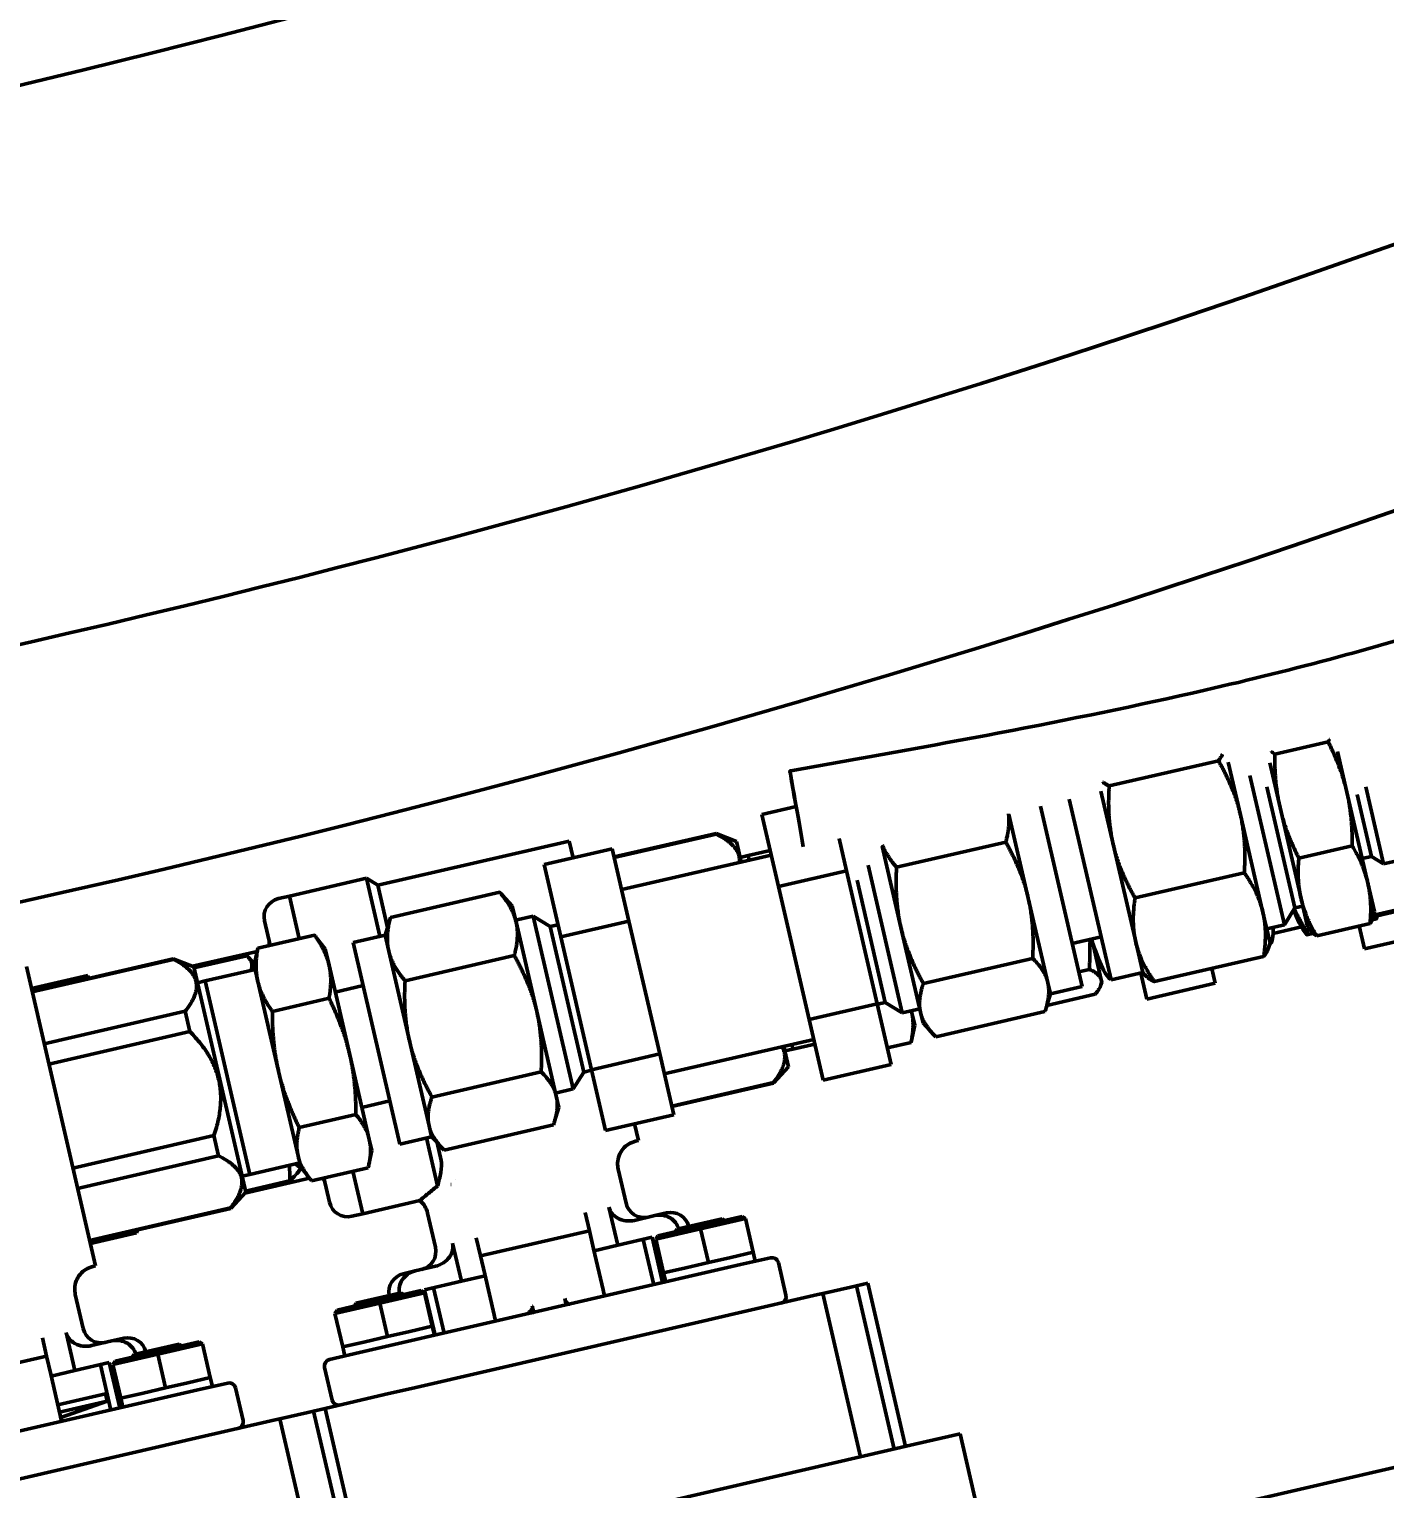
# Model space of a CAD drawing. Header units: inches. Extents: x 11 to 1621, y 11 to 1332.
# Drawn here: x 1258.46 to 1264.19, y 305.45 to 311.62 of the extents above; entities that cross this region are included whole.
import ezdxf

# ---------------------------------------------------------------- set-up
doc = ezdxf.new("R2010")
doc.units = ezdxf.units.IN
doc.header["$LTSCALE"] = 48
doc.header["$MEASUREMENT"] = 0
doc.layers.add('Dimension (ANSI)', color=7, linetype='Continuous', lineweight=25)
doc.layers.add('Visible (ANSI)', color=7, linetype='Continuous', lineweight=50)
doc.styles.add('Dimension Text', font='tahoma.ttf')
doc.dimstyles.new('ELC FT', dxfattribs={"dimscale": 48, "dimtxt": 0.12, "dimasz": 0.098425, "dimexe": 0.05, "dimexo": 0.1, "dimgap": 0.031496, "dimtad": 1, "dimdec": 5, "dimzin": 3, "dimdsep": 46, "dimlunit": 4, "dimtxsty": 'Dimension Text', "dimcen": 0.09, "dimdle": 0.5, "dimclrd": 5, "dimclre": 5, "dimclrt": 256, "dimadec": 1, "dimazin": 3, "dimtfac": 0.833333, "dimtofl": 0, "dimtmove": 0, "dimatfit": 3, "dimfxl": 0, "dimfrac": 2, "dimtolj": 1, "dimtzin": 0, "dimlwd": 25, "dimlwe": 25, "dimarcsym": 0})

# ---------------------------------------------------------------- blocks, each defined once
blk = doc.blocks.new('*D39')
at = {"layer": 'Defpoints', "color": 0, "linetype": 'Continuous', "transparency": 16777216}
for p in [(1445.072, 324.1902), (1247.197, 313.6302), (1445.072, 253.6927)]:
    blk.add_point(p, dxfattribs=at)
at = {"layer": 'Dimension (ANSI)', "color": 5, "linetype": 'Continuous', "lineweight": 25, "transparency": 16777216}
for p, q in [((1445.072, 319.3902), (1445.072, 251.2927)), ((1247.197, 308.8302), (1247.197, 251.2927)), ((1251.9214, 253.6927), (1440.3476, 253.6927))]:
    blk.add_line(p, q, dxfattribs=at)
at = {"layer": 'Dimension (ANSI)', "color": 5, "linetype": 'Continuous', "transparency": 16777216}
for points in [[(1251.9214, 254.4801), (1251.9214, 252.9053), (1247.197, 253.6927)], [(1440.3476, 254.4801), (1440.3476, 252.9053), (1445.072, 253.6927)]]:
    blk.add_solid(points, dxfattribs=at)
at = {"layer": 'Dimension (ANSI)', "linetype": 'Continuous', "lineweight": 25, "transparency": 16777216, "insert": (1346.1345, 258.8408), "char_height": 5.76, "attachment_point": 5, "style": 'Dimension Text'}
blk.add_mtext('\\A1;16\'-5 7/8"', dxfattribs=at)

msp = doc.modelspace()

# ---------------------------------------------------------------- linework, layer by layer
at = {"layer": 'Visible (ANSI)'}
for p, q in [((1263.724587, 308.551838), (1263.950044, 308.603888)), ((1264.029333, 308.390727), (1263.989706, 308.562374)), ((1261.674943, 308.480458), (1261.67882, 308.481141)), ((1263.486482, 308.523478), (1263.024778, 308.416885)), ((1263.579193, 308.29561), (1263.527809, 308.51818)), ((1263.703205, 308.514173), (1263.746766, 308.325492)), ((1263.765063, 307.830372), (1263.619307, 308.461708)), ((1263.80969, 307.901792), (1263.691578, 308.413393)), ((1264.108825, 308.413158), (1264.184019, 308.087456)), ((1263.032316, 307.59706), (1262.855822, 308.361538)), ((1262.989757, 308.394873), (1263.041341, 308.171437)), ((1264.117981, 308.006754), (1264.029333, 308.390727)), ((1264.072637, 308.380975), (1264.133048, 308.119306)), ((1261.70142, 308.330612), (1261.556017, 308.297043)), ((1261.556017, 308.297043), (1261.626462, 307.991912)), ((1262.68253, 307.943009), (1262.600834, 308.296872)), ((1262.734604, 308.330917), (1262.91052, 307.568941)), ((1263.674659, 307.8821), (1263.579193, 308.29561)), ((1263.746766, 308.325492), (1263.835413, 307.941518)), ((1259.932987, 307.997225), (1260.742404, 308.184094)), ((1260.758819, 308.112996), (1260.742404, 308.184094)), ((1261.362914, 308.216234), (1260.932565, 308.116881)), ((1261.36345, 308.213911), (1260.933102, 308.114557)), ((1261.362914, 308.216234), (1261.36345, 308.213911)), ((1261.449853, 308.182579), (1261.362914, 308.216234)), ((1261.469872, 308.095871), (1261.449853, 308.182579)), ((1261.914875, 308.058498), (1261.883222, 308.195603)), ((1262.065238, 308.162924), (1262.144677, 307.818836)), ((1262.126001, 308.073439), (1262.587705, 308.180031)), ((1263.041341, 308.171437), (1263.136807, 307.757927)), ((1263.826055, 308.11233), (1264.051512, 308.164381)), ((1260.636211, 308.084689), (1260.924625, 308.151275)), ((1260.99507, 307.846144), (1260.924625, 308.151275)), ((1260.96436, 307.979165), (1261.595752, 308.124933)), ((1261.465609, 308.114336), (1261.498209, 308.12294)), ((1261.498209, 308.12294), (1261.591252, 308.14442)), ((1261.502708, 308.103452), (1261.498209, 308.12294)), ((1264.133048, 308.119306), (1264.094073, 308.110308)), ((1264.133048, 308.119306), (1264.184019, 308.087456)), ((1264.298508, 308.113888), (1264.184019, 308.087456)), ((1260.636211, 308.084689), (1260.706656, 307.779559)), ((1261.914875, 308.058498), (1261.626462, 307.991912)), ((1262.04459, 307.49664), (1261.914875, 308.058498)), ((1262.005373, 308.082378), (1262.149654, 307.457426)), ((1263.595755, 308.050163), (1263.134052, 307.94357)), ((1259.559701, 307.951451), (1259.885769, 308.02673)), ((1259.942339, 307.781699), (1259.885769, 308.02673)), ((1259.932987, 307.997225), (1259.885769, 308.02673)), ((1259.974028, 307.819455), (1259.932987, 307.997225)), ((1261.626462, 307.991912), (1261.756177, 307.430054)), ((1261.95909, 308.018127), (1262.078235, 307.502054)), ((1264.145812, 307.886203), (1264.117981, 308.006754)), ((1259.513667, 307.940824), (1259.559701, 307.951451)), ((1259.559701, 307.951451), (1259.601186, 307.771759)), ((1259.601186, 307.771759), (1259.559701, 307.951451)), ((1260.448708, 307.967425), (1259.987005, 307.860833)), ((1260.501868, 307.910876), (1260.459195, 307.956637)), ((1262.765211, 307.584877), (1262.68253, 307.943009)), ((1263.835413, 307.941518), (1263.863245, 307.820967)), ((1264.382006, 307.926621), (1264.142645, 307.87136)), ((1264.364545, 307.915909), (1264.156854, 307.86796)), ((1260.517603, 307.842721), (1260.501868, 307.910876)), ((1260.515927, 307.849978), (1260.590418, 307.867176)), ((1260.759131, 307.136398), (1260.590418, 307.867176)), ((1260.661837, 307.822548), (1260.590418, 307.867176)), ((1263.704631, 307.752277), (1263.674659, 307.8821)), ((1263.80969, 307.901792), (1263.765063, 307.830372)), ((1263.80969, 307.901792), (1263.842819, 307.90944)), ((1264.148197, 307.854466), (1264.13566, 307.851572)), ((1264.145812, 307.886203), (1264.142932, 307.872655)), ((1264.158203, 307.874952), (1264.154555, 307.85604)), ((1259.454658, 307.846389), (1259.47843, 307.743419)), ((1259.964015, 307.786703), (1259.982309, 307.846539)), ((1260.605173, 307.463413), (1260.517603, 307.842721)), ((1260.661837, 307.822548), (1260.694966, 307.830196)), ((1260.803759, 307.207818), (1260.661837, 307.822548)), ((1260.706656, 307.779559), (1260.99507, 307.846144)), ((1261.124785, 307.284286), (1260.99507, 307.846144)), ((1262.144677, 307.818836), (1262.227358, 307.460704)), ((1263.690572, 307.813175), (1263.765063, 307.830372)), ((1263.717736, 307.793788), (1263.836884, 307.821296)), ((1263.848146, 307.803676), (1263.859771, 307.788203)), ((1263.863245, 307.820967), (1263.871772, 307.810053)), ((1263.88714, 307.794628), (1263.866129, 307.789777)), ((1263.901881, 307.78389), (1264.127339, 307.835941)), ((1264.081655, 307.825395), (1264.103967, 307.728753)), ((1264.39238, 307.795338), (1264.103967, 307.728753)), ((1259.42624, 307.73137), (1259.665622, 307.786636)), ((1259.711459, 307.728396), (1259.674649, 307.77551)), ((1259.829552, 307.75566), (1259.964015, 307.786703)), ((1260.026384, 306.903086), (1259.829552, 307.75566)), ((1259.964015, 307.786703), (1259.97975, 307.718548)), ((1260.706656, 307.779559), (1260.836372, 307.2177)), ((1262.868341, 307.751636), (1262.990138, 307.779755)), ((1262.990868, 307.597925), (1262.955175, 307.752528)), ((1263.136807, 307.757927), (1263.166779, 307.628104)), ((1263.704631, 307.752277), (1263.700068, 307.737349)), ((1263.713728, 307.766206), (1263.710034, 307.753436)), ((1259.068458, 307.686518), (1258.472304, 307.548885)), ((1259.068995, 307.684194), (1258.472841, 307.546561)), ((1259.068458, 307.686518), (1259.068995, 307.684194)), ((1259.155398, 307.652863), (1259.068458, 307.686518)), ((1259.150188, 307.654879), (1259.423105, 307.717887)), ((1259.156527, 307.647971), (1259.379783, 307.699514)), ((1259.411819, 307.664793), (1259.386377, 307.692919)), ((1259.410573, 307.658931), (1259.423004, 307.717413)), ((1259.727194, 307.66024), (1259.711459, 307.728396)), ((1259.97975, 307.718548), (1260.06732, 307.33924)), ((1260.510348, 307.700436), (1260.048644, 307.593843)), ((1262.239502, 307.581813), (1262.701206, 307.688405)), ((1263.677414, 307.696458), (1263.215711, 307.589865)), ((1258.740208, 306.388464), (1258.447949, 307.654377)), ((1258.707134, 307.615177), (1258.469657, 307.560351)), ((1258.703468, 307.602253), (1258.707134, 307.615177)), ((1258.707134, 307.615177), (1258.711194, 307.604037)), ((1259.375395, 306.69995), (1259.155398, 307.652863)), ((1259.203754, 307.593223), (1259.41451, 307.64188)), ((1259.410573, 307.658931), (1259.409562, 307.658698)), ((1259.410573, 307.658931), (1259.426308, 307.590776)), ((1259.814764, 307.280933), (1259.727194, 307.66024)), ((1262.940615, 307.641885), (1262.896055, 307.631597)), ((1262.979096, 307.648917), (1262.99435, 307.652439)), ((1263.032316, 307.59706), (1263.166779, 307.628104)), ((1263.158805, 307.62623), (1263.184162, 307.516399)), ((1263.166779, 307.628104), (1263.177425, 307.616688)), ((1263.472575, 307.582984), (1263.458069, 307.645818)), ((1259.171153, 307.58462), (1259.203754, 307.593223)), ((1259.392712, 306.774752), (1259.203754, 307.593223)), ((1259.426308, 307.590776), (1259.513878, 307.211468)), ((1259.871731, 307.572966), (1259.753637, 307.545702)), ((1262.776057, 307.537898), (1262.765211, 307.584877)), ((1262.91052, 307.568941), (1262.776057, 307.537898)), ((1262.993155, 307.588019), (1262.989641, 307.576526)), ((1262.993155, 307.588019), (1262.990868, 307.597925)), ((1263.184162, 307.516399), (1263.472575, 307.582984)), ((1259.487879, 307.46438), (1259.727262, 307.519646)), ((1262.04459, 307.49664), (1261.756177, 307.430054)), ((1262.103861, 307.239912), (1262.04459, 307.49664)), ((1262.078235, 307.502054), (1262.045106, 307.494405)), ((1262.078235, 307.502054), (1262.149654, 307.457426)), ((1262.776057, 307.537898), (1262.757763, 307.478063)), ((1262.964972, 307.536386), (1262.761212, 307.489344)), ((1259.119726, 307.464454), (1258.523572, 307.326821)), ((1259.119726, 307.464454), (1259.139502, 307.378794)), ((1260.687854, 307.105282), (1260.605173, 307.463413)), ((1261.756177, 307.430054), (1261.815447, 307.173327)), ((1262.224145, 307.474623), (1262.149654, 307.457426)), ((1262.189344, 307.463589), (1262.188687, 307.466437)), ((1262.202746, 307.405539), (1262.189344, 307.463589)), ((1262.227358, 307.460704), (1262.238204, 307.413725)), ((1262.291364, 307.357176), (1262.753067, 307.463769)), ((1259.139502, 307.378794), (1258.543348, 307.241161)), ((1262.202746, 307.405539), (1262.187511, 307.333865)), ((1262.238204, 307.413725), (1262.280877, 307.367965)), ((1260.06732, 307.33924), (1260.150001, 306.981109)), ((1261.144321, 307.199669), (1261.775712, 307.345437)), ((1261.66985, 307.229667), (1261.649832, 307.316375)), ((1261.654095, 307.29791), (1261.687168, 307.304469)), ((1261.687168, 307.304469), (1261.682669, 307.323956)), ((1261.687168, 307.304469), (1261.780211, 307.32595)), ((1262.087785, 307.309541), (1262.187218, 307.332497)), ((1259.897445, 306.922801), (1259.814764, 307.280933)), ((1260.836372, 307.2177), (1261.124785, 307.284286)), ((1261.184055, 307.027558), (1261.124785, 307.284286)), ((1262.103861, 307.239912), (1261.815447, 307.173327)), ((1259.513878, 307.211468), (1259.596559, 306.853337)), ((1260.623849, 307.20881), (1260.162145, 307.102217)), ((1260.803759, 307.207818), (1260.759131, 307.136398)), ((1260.803759, 307.207818), (1260.836887, 307.215466)), ((1260.836372, 307.2177), (1260.895642, 306.960973)), ((1261.66985, 307.229667), (1261.606463, 307.161306)), ((1260.68464, 307.119201), (1260.759131, 307.136398)), ((1261.605927, 307.16363), (1261.175578, 307.064276)), ((1261.606463, 307.161306), (1261.176115, 307.061953)), ((1261.605927, 307.16363), (1261.606463, 307.161306)), ((1259.984206, 307.085781), (1259.866112, 307.058517)), ((1260.6987, 307.058303), (1260.680406, 306.998467)), ((1260.6987, 307.058303), (1260.687854, 307.105282)), ((1259.60138, 306.972754), (1259.840763, 307.02802)), ((1260.895642, 306.960973), (1261.184055, 307.027558)), ((1259.240964, 306.939313), (1258.64481, 306.80168)), ((1259.240964, 306.939313), (1259.26074, 306.853654)), ((1260.026384, 306.903086), (1260.160847, 306.93413)), ((1260.185961, 306.726456), (1260.139171, 306.929125)), ((1260.150001, 306.981109), (1260.160847, 306.93413)), ((1260.160847, 306.93413), (1260.20352, 306.888369)), ((1260.67571, 306.984173), (1260.214007, 306.877581)), ((1261.034664, 306.91818), (1261.018249, 306.989279)), ((1259.908291, 306.875822), (1259.89586, 306.817341)), ((1259.908291, 306.875822), (1259.897445, 306.922801)), ((1260.201411, 306.834552), (1260.184204, 306.909082)), ((1261.023155, 306.915523), (1261.034664, 306.91818)), ((1259.26074, 306.853654), (1258.664586, 306.71602)), ((1259.392712, 306.774752), (1259.603469, 306.823409)), ((1259.596559, 306.853337), (1259.607405, 306.806357)), ((1259.607405, 306.806357), (1259.606394, 306.806124)), ((1259.607405, 306.806357), (1259.644215, 306.759244)), ((1259.35964, 306.768193), (1259.392712, 306.774752)), ((1259.644513, 306.758862), (1259.371597, 306.695854)), ((1259.374266, 306.704842), (1259.560676, 306.747878)), ((1259.608771, 306.802701), (1259.610034, 306.802993)), ((1259.653242, 306.748118), (1259.892624, 306.803384)), ((1259.705432, 306.760167), (1259.729205, 306.657197)), ((1259.828187, 306.788507), (1259.869673, 306.608815)), ((1259.869673, 306.608815), (1259.828187, 306.788507)), ((1260.261759, 306.751863), (1260.261758, 306.751863)), ((1260.982605, 306.653626), (1260.949367, 306.797596)), ((1259.375395, 306.69995), (1259.312008, 306.63159)), ((1260.242806, 306.731879), (1260.242732, 306.731903)), ((1259.311471, 306.633913), (1258.715317, 306.49628)), ((1259.312008, 306.63159), (1258.715853, 306.493956)), ((1259.311471, 306.633913), (1259.312008, 306.63159)), ((1259.869673, 306.608815), (1260.111347, 306.66461)), ((1260.910365, 306.636948), (1260.947562, 306.475832)), ((1259.823639, 306.598188), (1259.869673, 306.608815)), ((1260.177023, 306.467643), (1260.143785, 306.611614)), ((1260.80998, 306.613773), (1260.827693, 306.537051)), ((1261.103907, 306.60082), (1261.018188, 306.58103)), ((1261.153762, 306.612329), (1261.103907, 306.60082)), ((1261.388833, 306.587809), (1261.197028, 306.543527)), ((1261.295144, 306.556078), (1261.472948, 306.597127)), ((1261.487113, 306.588275), (1261.297801, 306.544569)), ((1261.388833, 306.587809), (1261.400637, 306.580433)), ((1261.472948, 306.597127), (1261.487113, 306.588275)), ((1261.487113, 306.588275), (1261.519881, 306.44634)), ((1258.913869, 306.527594), (1258.718501, 306.48249)), ((1258.913869, 306.527594), (1258.909809, 306.538735)), ((1258.917535, 306.540518), (1258.913869, 306.527594)), ((1260.367361, 306.430775), (1260.349648, 306.507497)), ((1260.827693, 306.537051), (1260.367361, 306.430775)), ((1260.827693, 306.537051), (1260.845406, 306.460329)), ((1260.947562, 306.475832), (1261.093057, 306.509422)), ((1261.099423, 306.308864), (1261.055141, 306.500669)), ((1261.137338, 306.317617), (1261.093057, 306.509422)), ((1261.297801, 306.544569), (1261.108489, 306.500863)), ((1261.108489, 306.500863), (1261.117341, 306.515029)), ((1261.108489, 306.500863), (1261.141258, 306.358928)), ((1261.117341, 306.515029), (1261.295144, 306.556078)), ((1261.197028, 306.543527), (1261.189651, 306.531723)), ((1261.295144, 306.556078), (1261.297801, 306.544569)), ((1261.297801, 306.544569), (1261.33057, 306.402634)), ((1260.249263, 306.484321), (1260.28646, 306.323205)), ((1260.845406, 306.460329), (1260.885259, 306.287704)), ((1260.947562, 306.475832), (1260.847177, 306.452656)), ((1261.425225, 306.424487), (1261.519881, 306.44634)), ((1261.528738, 306.407979), (1261.519881, 306.44634)), ((1258.7287, 306.385807), (1258.740208, 306.388464)), ((1259.855711, 306.02173), (1261.466874, 306.393696)), ((1260.091147, 306.367006), (1260.176865, 306.386795)), ((1260.385073, 306.354052), (1260.367361, 306.430775)), ((1261.141258, 306.358928), (1261.235914, 306.380781)), ((1261.235914, 306.380781), (1261.33057, 306.402634)), ((1261.33057, 306.402634), (1261.425225, 306.424487)), ((1261.593465, 306.422922), (1261.466874, 306.393696)), ((1261.6584, 306.264169), (1261.626517, 306.402269)), ((1260.091147, 306.367006), (1260.041292, 306.355496)), ((1260.28646, 306.323205), (1260.131215, 306.287364)), ((1260.386845, 306.34638), (1260.28646, 306.323205)), ((1260.385073, 306.354052), (1260.424927, 306.181428)), ((1261.141301, 306.358938), (1261.150158, 306.320577)), ((1262.004974, 306.315898), (1261.956618, 306.304734)), ((1262.004974, 306.315898), (1262.164388, 305.6254)), ((1258.68815, 306.123909), (1258.654912, 306.267879)), ((1260.032566, 306.27469), (1259.840761, 306.230408)), ((1259.938877, 306.242959), (1260.116681, 306.284008)), ((1260.130846, 306.275157), (1259.941534, 306.231451)), ((1260.032566, 306.27469), (1260.04437, 306.267314)), ((1260.116681, 306.284008), (1260.130846, 306.275157)), ((1260.130846, 306.275157), (1260.163614, 306.133221)), ((1260.175497, 306.095558), (1260.131215, 306.287364)), ((1260.213413, 306.104312), (1260.169131, 306.296117)), ((1260.728467, 306.230105), (1260.723776, 306.250423)), ((1260.885259, 306.287704), (1260.891459, 306.260851)), ((1261.793626, 306.267105), (1261.439662, 306.185386)), ((1261.793626, 306.267105), (1261.814045, 306.271819)), ((1261.814045, 306.271819), (1261.932591, 306.299187)), ((1261.973459, 305.58132), (1261.814045, 306.271819)), ((1261.932591, 306.299187), (1261.956618, 306.304734)), ((1261.956618, 306.304734), (1262.116032, 305.614236)), ((1259.941534, 306.231451), (1259.752222, 306.187744)), ((1259.752222, 306.187744), (1259.761074, 306.20191)), ((1259.761074, 306.20191), (1259.938877, 306.242959)), ((1259.840761, 306.230408), (1259.833384, 306.218604)), ((1259.938877, 306.242959), (1259.941534, 306.231451)), ((1259.941534, 306.231451), (1259.974303, 306.089515)), ((1260.58641, 306.218709), (1260.588806, 306.20833)), ((1260.58881, 306.208335), (1260.588806, 306.20833)), ((1260.592614, 306.191857), (1260.58881, 306.208335)), ((1260.728461, 306.230108), (1260.729971, 306.223569)), ((1260.728467, 306.230105), (1260.728461, 306.230108)), ((1259.752222, 306.187744), (1259.784991, 306.045809)), ((1260.068958, 306.111368), (1260.163614, 306.133221)), ((1261.307236, 306.154813), (1260.094163, 305.874753)), ((1260.172471, 306.09486), (1260.163614, 306.133221)), ((1260.431126, 306.154575), (1260.424927, 306.181428)), ((1261.307236, 306.154813), (1261.439662, 306.185386)), ((1258.515525, 306.084056), (1258.533238, 306.007334)), ((1258.61591, 306.107232), (1258.653106, 305.946115)), ((1258.809452, 306.071103), (1258.723733, 306.051313)), ((1258.859306, 306.082613), (1258.809452, 306.071103)), ((1259.000689, 306.026361), (1259.178492, 306.06741)), ((1259.178492, 306.06741), (1259.192658, 306.058559)), ((1259.784991, 306.045809), (1259.879647, 306.067662)), ((1259.879647, 306.067662), (1259.974303, 306.089515)), ((1259.974303, 306.089515), (1260.068958, 306.111368)), ((1258.533238, 306.007334), (1258.072905, 305.901058)), ((1258.533238, 306.007334), (1258.55095, 305.930612)), ((1259.003346, 306.014853), (1258.814034, 305.971147)), ((1258.822886, 305.985312), (1259.000689, 306.026361)), ((1258.902572, 306.01381), (1258.895196, 306.002006)), ((1259.094377, 306.058092), (1258.902572, 306.01381)), ((1259.000689, 306.026361), (1259.003346, 306.014853)), ((1259.192658, 306.058559), (1259.003346, 306.014853)), ((1259.003346, 306.014853), (1259.036114, 305.872917)), ((1259.094377, 306.058092), (1259.106182, 306.050716)), ((1259.192658, 306.058559), (1259.225426, 305.916623)), ((1259.855711, 306.02173), (1259.729119, 305.992504)), ((1259.785034, 306.045819), (1259.793891, 306.007458)), ((1258.653106, 305.946115), (1258.552722, 305.92294)), ((1258.653106, 305.946115), (1258.798602, 305.979705)), ((1258.804967, 305.779147), (1258.760686, 305.970952)), ((1258.842883, 305.7879), (1258.798602, 305.979705)), ((1258.814034, 305.971147), (1258.822886, 305.985312)), ((1258.814034, 305.971147), (1258.846803, 305.829211)), ((1259.740349, 305.821352), (1259.708466, 305.959452)), ((1258.55095, 305.930612), (1258.590804, 305.757987)), ((1259.036114, 305.872917), (1259.13077, 305.89477)), ((1259.13077, 305.89477), (1259.225426, 305.916623)), ((1259.29901, 305.893206), (1259.172419, 305.86398)), ((1259.234282, 305.878262), (1259.225426, 305.916623)), ((1257.561256, 305.492013), (1259.172419, 305.86398)), ((1258.782238, 305.847631), (1258.580842, 305.801135)), ((1258.789323, 305.816942), (1258.782238, 305.847631)), ((1258.846803, 305.829211), (1258.941459, 305.851064)), ((1258.846846, 305.829221), (1258.855702, 305.79086)), ((1258.941459, 305.851064), (1259.036114, 305.872917)), ((1259.363945, 305.734453), (1259.332062, 305.872552)), ((1259.961737, 305.84418), (1259.710519, 305.786181)), ((1259.961737, 305.84418), (1260.094163, 305.874753)), ((1258.789323, 305.816942), (1258.587928, 305.770446)), ((1258.590804, 305.757987), (1258.597003, 305.731134)), ((1258.593277, 305.747277), (1258.789323, 305.816942)), ((1259.519589, 305.742102), (1259.638135, 305.76947)), ((1259.638135, 305.76947), (1259.662163, 305.775018)), ((1259.710519, 305.786181), (1259.662163, 305.775018)), ((1259.662163, 305.775018), (1259.821577, 305.084519)), ((1259.710519, 305.786181), (1259.869933, 305.095683)), ((1259.499171, 305.737388), (1259.145207, 305.655669)), ((1259.499171, 305.737388), (1259.519589, 305.742102)), ((1259.679004, 305.051603), (1259.519589, 305.742102)), ((1259.01278, 305.625096), (1259.145207, 305.655669)), ((1260.100099, 305.148821), (1262.20275, 305.634256)), ((1262.394555, 305.678538), (1262.20275, 305.634256)), ((1262.500831, 305.218205), (1262.394555, 305.678538)), ((1259.01278, 305.625096), (1257.799708, 305.345036)), ((1264.438442, 305.584727), (1263.321531, 305.326868))]:
    msp.add_line(p, q, dxfattribs=at)
msp.add_circle((1247.196979, 358.380235), 48.3125, dxfattribs=at)
for centre, radius, start, end in [((1247.196979, 358.380235), 50.625, 270.4164882, 294.5628914), ((1247.196979, 358.380235), 51.6875, 280.5924941, 294.6749842), ((1259.53138, 307.864102), 0.07874, 103, 193), ((1259.805927, 306.67491), 0.07874, 193, 283), ((1261.059327, 306.671339), 0.07874, 193, 283), ((1261.171474, 306.535607), 0.07874, 14.4325437, 103), ((1260.100301, 306.44993), 0.07874, 283, 13), ((1261.599665, 306.39607), 0.027559, 13, 103), ((1260.059005, 306.278774), 0.07874, 103, 191.5674563), ((1261.631548, 306.25797), 0.027559, 283, 13), ((1258.764872, 306.141622), 0.07874, 193, 283), ((1258.877019, 306.005891), 0.07874, 14.4325437, 103), ((1259.735319, 305.965651), 0.027559, 103, 193), ((1259.30521, 305.866353), 0.027559, 13, 103), ((1259.767202, 305.827552), 0.027559, 193, 283), ((1259.337092, 305.728253), 0.027559, 283, 13)]:
    msp.add_arc(centre, radius, start, end, dxfattribs=at)
for centre, major_axis, ratio, start_param, end_param in [((1261.729641, 308.170243), (-0.054698, 0.310215), 0.0011671, 4.67923666, 7.31079172), ((1263.769443, 308.216247), (0.098416, -0.426287), 0.13052619, 5.5412723, 5.99696357), ((1264.048144, 308.280591), (0.098416, -0.426287), 0.13052619, 6.14383808, 6.28235414), ((1264.048144, 308.280591), (0.098416, -0.426287), 0.13052619, 6.28235414, 6.56697942), ((1263.605217, 308.178333), (0.098416, -0.426287), 0.13052619, 0.01794567, 0.54109953), ((1262.938653, 308.024445), (0.098416, -0.426287), 0.13052619, 5.32063456, 6.19765436), ((1259.507978, 307.232411), (-0.098416, 0.426287), 0.13052619, 0.23277934, 0.28379411), ((1259.507978, 307.232411), (-0.098416, 0.426287), 0.13052619, 0, 0.23277934), ((1259.507978, 307.232411), (0.098416, -0.426287), 0.13052619, 5.9993912, 6.28318531), ((1260.657308, 306.224972), (0.081002, 0.016674), 0.05744872, 3.66516804, 3.69284502), ((1260.65968, 306.213398), (0.081287, 0.016739), 0.05737022, 0.41584263, 0.55026337)]:
    msp.add_ellipse(centre, major_axis=major_axis, ratio=ratio, start_param=start_param, end_param=end_param, dxfattribs=at)
for points, knots in [([(1261.67882, 308.481141), (1262.266455, 308.584755), (1262.858309, 308.691154), (1263.808349, 308.908769), (1264.175123, 309.007832), (1264.871317, 309.223587), (1265.202177, 309.336547), (1265.947957, 309.59355), (1266.364084, 309.738604), (1267.012043, 309.938302), (1267.232965, 310.002099), (1267.742714, 310.134305), (1268.034479, 310.199725), (1268.554402, 310.291155), (1268.777457, 310.323069), (1269.127076, 310.359741), (1269.248939, 310.370184), (1269.371949, 310.378312)], [0, 0, 0, 0, 4.55194059, 4.55194059, 7.57945591, 7.57945591, 10.38222915, 10.38222915, 13.85463358, 13.85463358, 15.60562098, 15.60562098, 17.80394448, 17.80394448, 19.38597673, 19.38597673, 20.21481685, 20.21481685, 20.21481685, 20.21481685]), ([(1259.47217, 307.741974), (1259.473237, 307.744341), (1259.474006, 307.746832), (1259.475198, 307.753522), (1259.475099, 307.757755), (1259.474166, 307.761892), (1259.474154, 307.761943), (1259.474142, 307.761995)], [-0.0527853193, -0.0527853193, -0.0527853193, -0.0527853193, -0.0326144276, -0.0326144276, 0, 0, 0.0004119246, 0.0004119246, 0.0004119246, 0.0004119246]), ([(1261.023155, 306.915523), (1261.012803, 306.913133), (1261.002715, 306.908992), (1260.984588, 306.897824), (1260.976323, 306.890642), (1260.962711, 306.874219), (1260.957188, 306.864767), (1260.949563, 306.844847), (1260.947363, 306.834122), (1260.946608, 306.814812), (1260.947429, 306.806038), (1260.949367, 306.797596)], [0, 0, 0, 0, 0.080960744, 0.080960744, 0.162235064, 0.162235064, 0.243498247, 0.243498247, 0.324761925, 0.324761925, 0.390758341, 0.390758341, 0.390758341, 0.390758341]), ([(1260.185961, 306.726456), (1260.191285, 306.745557), (1260.195969, 306.764479), (1260.202719, 306.802592), (1260.204342, 306.821855), (1260.201411, 306.834552)], [-0.344592757, -0.344592757, -0.344592757, -0.344592757, -0.181405675, -0.181405675, 0, 0, 0, 0]), ([(1259.709721, 306.741591), (1259.709709, 306.741643), (1259.709697, 306.741694), (1259.709187, 306.743853), (1259.708473, 306.745905), (1259.706636, 306.749827), (1259.705517, 306.751689), (1259.702745, 306.755379), (1259.701052, 306.757157), (1259.699172, 306.758722)], [-0.2546377436, -0.2546377436, -0.2546377436, -0.2546377436, -0.2542257649, -0.2542257649, -0.2373551318, -0.2373551318, -0.2205103312, -0.2205103312, -0.2015091466, -0.2015091466, -0.2015091466, -0.2015091466]), ([(1260.185961, 306.726456), (1260.168956, 306.712986), (1260.154225, 306.700842), (1260.131622, 306.681949), (1260.123249, 306.674819), (1260.113599, 306.666554), (1260.111351, 306.664619), (1260.111348, 306.664614)], [0.000001, 0.000001, 0.000001, 0.000001, 0.25176983, 0.25176983, 0.482531752, 0.482531752, 0.673093682, 0.673093682, 0.673093682, 0.673093682]), ([(1260.143785, 306.611614), (1260.141382, 306.621963), (1260.137229, 306.632047), (1260.126201, 306.649897), (1260.119266, 306.657935), (1260.111347, 306.66461)], [0, 0, 0, 0, 0.080960965, 0.080960965, 0.159881224, 0.159881224, 0.159881224, 0.159881224]), ([(1261.018188, 306.58103), (1261.006805, 306.578402), (1260.992802, 306.577744), (1260.970133, 306.580776), (1260.957331, 306.584824), (1260.938613, 306.595115), (1260.929169, 306.602849), (1260.917268, 306.618109), (1260.91243, 306.628004), (1260.910365, 306.636948)], [-0.957682418, -0.957682418, -0.957682418, -0.957682418, -0.868663282, -0.868663282, -0.783405476, -0.783405476, -0.705892069, -0.705892069, -0.635947237, -0.635947237, -0.635947237, -0.635947237]), ([(1261.20439, 306.545227), (1261.202076, 306.553952), (1261.197577, 306.563397), (1261.186524, 306.578431), (1261.177732, 306.586298), (1261.160392, 306.596605), (1261.148673, 306.600686), (1261.127646, 306.603855), (1261.11455, 306.603277), (1261.103907, 306.60082)], [0.004943741, 0.004943741, 0.004943741, 0.004943741, 0.072218735, 0.072218735, 0.147130894, 0.147130894, 0.225931358, 0.225931358, 0.309168239, 0.309168239, 0.309168239, 0.309168239]), ([(1260.249263, 306.484321), (1260.251328, 306.475377), (1260.251317, 306.464362), (1260.247311, 306.44543), (1260.242213, 306.434339), (1260.2299, 306.416883), (1260.220168, 306.407633), (1260.201123, 306.39497), (1260.188248, 306.389423), (1260.176865, 306.386795)], [0.635947237, 0.635947237, 0.635947237, 0.635947237, 0.705892069, 0.705892069, 0.783405476, 0.783405476, 0.868663282, 0.868663282, 0.957682418, 0.957682418, 0.957682418, 0.957682418]), ([(1258.7287, 306.385807), (1258.718348, 306.383417), (1258.708259, 306.379275), (1258.690133, 306.368108), (1258.681868, 306.360925), (1258.668256, 306.344502), (1258.662733, 306.33505), (1258.655108, 306.31513), (1258.652908, 306.304406), (1258.652153, 306.285095), (1258.652974, 306.276321), (1258.654912, 306.267879)], [0, 0, 0, 0, 0.080960744, 0.080960744, 0.162235064, 0.162235064, 0.243498247, 0.243498247, 0.324761925, 0.324761925, 0.390758341, 0.390758341, 0.390758341, 0.390758341]), ([(1260.091147, 306.367006), (1260.080503, 306.364548), (1260.06848, 306.359327), (1260.050969, 306.347262), (1260.042225, 306.338456), (1260.031159, 306.32159), (1260.026706, 306.310666), (1260.023362, 306.292308), (1260.023459, 306.281847), (1260.025203, 306.27299)], [-0.309168239, -0.309168239, -0.309168239, -0.309168239, -0.225931358, -0.225931358, -0.147130894, -0.147130894, -0.072218735, -0.072218735, -0.004943741, -0.004943741, -0.004943741, -0.004943741]), ([(1260.733652, 306.230594), (1260.732534, 306.231885), (1260.731373, 306.233417), (1260.72869, 306.237554), (1260.72721, 306.240326), (1260.725082, 306.245639), (1260.724337, 306.248), (1260.723776, 306.250423)], [-0.286975503, -0.286975503, -0.286975503, -0.286975503, -0.2679673126, -0.2679673126, -0.2419719732, -0.2419719732, -0.222890169, -0.222890169, -0.222890169, -0.222890169]), ([(1260.587636, 306.208205), (1260.584575, 306.204522), (1260.5814, 306.200894), (1260.575045, 306.194007), (1260.572112, 306.191053), (1260.569787, 306.18895)], [-0.0645363903, -0.0645363903, -0.0645363903, -0.0645363903, -0.0338155102, -0.0338155102, 0, 0, 0, 0]), ([(1260.569787, 306.18895), (1260.570246, 306.188299), (1260.570531, 306.187771), (1260.570737, 306.187013), (1260.570657, 306.186788), (1260.570395, 306.186728)], [-0.0292735664, -0.0292735664, -0.0292735664, -0.0292735664, -0.0146352018, -0.0146352018, -0.000001, -0.000001, -0.000001, -0.000001]), ([(1260.58641, 306.218709), (1260.586582, 306.217964), (1260.586736, 306.217214), (1260.58738, 306.213651), (1260.587619, 306.210868), (1260.587636, 306.208205)], [-0.222890169, -0.222890169, -0.222890169, -0.222890169, -0.2170251215, -0.2170251215, -0.195203458, -0.195203458, -0.195203458, -0.195203458]), ([(1260.744744, 306.22698), (1260.744683, 306.226965), (1260.744607, 306.226959), (1260.744508, 306.226959), (1260.7445, 306.226959), (1260.744487, 306.226959), (1260.744482, 306.226959), (1260.744473, 306.22696), (1260.74447, 306.22696), (1260.744463, 306.22696), (1260.74446, 306.22696), (1260.744453, 306.22696), (1260.744449, 306.22696), (1260.744441, 306.226961), (1260.744436, 306.226961), (1260.744421, 306.226962), (1260.74441, 306.226962), (1260.74431, 306.226968), (1260.74421, 306.226979), (1260.744076, 306.226998), (1260.744051, 306.227002), (1260.74331, 306.227118), (1260.742207, 306.227429), (1260.738851, 306.228547), (1260.736338, 306.229503), (1260.733652, 306.230594)], [-0.0524161984, -0.0524161984, -0.0524161984, -0.0524161984, -0.0490577958, -0.0490577958, -0.048765919, -0.048765919, -0.0485912111, -0.0485912111, -0.0484654763, -0.0484654763, -0.0483539014, -0.0483539014, -0.0482326845, -0.0482326845, -0.0480727939, -0.0480727939, -0.0477159604, -0.0477159604, -0.0448155563, -0.0448155563, -0.0441770285, -0.0441770285, -0.0261263922, -0.0261263922, -0.000001, -0.000001, -0.000001, -0.000001]), ([(1258.723733, 306.051313), (1258.71235, 306.048685), (1258.698347, 306.048027), (1258.675678, 306.051059), (1258.662876, 306.055107), (1258.644157, 306.065398), (1258.634713, 306.073133), (1258.622813, 306.088392), (1258.617975, 306.098288), (1258.61591, 306.107232)], [-0.957682418, -0.957682418, -0.957682418, -0.957682418, -0.868663282, -0.868663282, -0.783405476, -0.783405476, -0.705892069, -0.705892069, -0.635947237, -0.635947237, -0.635947237, -0.635947237]), ([(1258.909935, 306.01551), (1258.90762, 306.024235), (1258.903121, 306.03368), (1258.892068, 306.048714), (1258.883277, 306.056581), (1258.865937, 306.066889), (1258.854218, 306.07097), (1258.833191, 306.074138), (1258.820095, 306.07356), (1258.809452, 306.071103)], [0.004943741, 0.004943741, 0.004943741, 0.004943741, 0.072218735, 0.072218735, 0.147130894, 0.147130894, 0.225931358, 0.225931358, 0.309168239, 0.309168239, 0.309168239, 0.309168239])]:
    msp.add_open_spline(points, degree=3, knots=knots, dxfattribs=at)
for points, weights in [([(1263.950044, 308.603888), (1263.953099, 308.60901), (1263.955592, 308.613848)], [1, 1.00517872564, 1.00894423533]), ([(1264.029333, 308.390727), (1264.005788, 308.492715), (1263.950044, 308.603888)], [1, 1.0379548493, 1]), ([(1263.486482, 308.523478), (1263.49732, 308.537908), (1263.503464, 308.55033)], [1, 1.0130891817, 1.01715044308]), ([(1263.710212, 308.562274), (1263.716601, 308.55706), (1263.724587, 308.551838)], [1.01298264635, 1.0083113357, 1]), ([(1263.724587, 308.551838), (1263.72322, 308.42748), (1263.746766, 308.325492)], [1, 1.0379548493, 1]), ([(1263.579193, 308.29561), (1263.553836, 308.405444), (1263.486482, 308.523478)], [1, 1.0379548493, 1]), ([(1262.997701, 308.433609), (1263.00868, 308.425119), (1263.024778, 308.416885)], [1.01716654119, 1.01311518068, 1]), ([(1263.024778, 308.416885), (1263.015984, 308.281271), (1263.041341, 308.171437)], [1, 1.0379548493, 1]), ([(1264.051512, 308.164381), (1264.052879, 308.288739), (1264.029333, 308.390727)], [1, 1.0379548493, 1]), ([(1262.587705, 308.180031), (1262.605512, 308.246384), (1262.599052, 308.29906)], [1, 1.03114486318, 1.01117623123]), ([(1263.595755, 308.050163), (1263.60455, 308.185777), (1263.579193, 308.29561)], [1, 1.0379548493, 1]), ([(1263.746766, 308.325492), (1263.770312, 308.223504), (1263.826055, 308.11233)], [1, 1.0379548493, 1]), ([(1261.461375, 308.09391), (1261.466619, 308.16323), (1261.36345, 308.213911)], [1.49477414616, 1.51635823417, 1.42761602676]), ([(1262.066446, 308.167704), (1262.084238, 308.121443), (1262.126001, 308.073439)], [1.01391450284, 1.02877952735, 1]), ([(1262.68253, 307.943009), (1262.656192, 308.057091), (1262.587705, 308.180031)], [1, 1.0379548493, 1]), ([(1263.041341, 308.171437), (1263.066698, 308.061604), (1263.134052, 307.94357)], [1, 1.0379548493, 1]), ([(1264.117981, 308.006754), (1264.100385, 308.082969), (1264.051512, 308.164381)], [1, 1.0379548493, 1]), ([(1263.826055, 308.11233), (1263.817818, 308.017733), (1263.835413, 307.941518)], [1, 1.0379548493, 1]), ([(1262.126001, 308.073439), (1262.118339, 307.932918), (1262.144677, 307.818836)], [1, 1.0379548493, 1]), ([(1263.674659, 307.8821), (1263.65571, 307.964178), (1263.595755, 308.050163)], [1, 1.0379548493, 1]), ([(1264.127339, 307.835941), (1264.135576, 307.930539), (1264.117981, 308.006754)], [1, 1.0379548493, 1]), ([(1260.448708, 307.967425), (1260.454196, 307.961998), (1260.459195, 307.956637)], [1, 1.00387603962, 1.00696041845]), ([(1260.517603, 307.842721), (1260.503299, 307.904676), (1260.448708, 307.967425)], [1, 1.0379548493, 1]), ([(1262.701206, 307.688405), (1262.708868, 307.828926), (1262.68253, 307.943009)], [1, 1.0379548493, 1]), ([(1263.134052, 307.94357), (1263.117858, 307.840005), (1263.136807, 307.757927)], [1, 1.0379548493, 1]), ([(1263.835413, 307.941518), (1263.853009, 307.865303), (1263.901881, 307.78389)], [1, 1.0379548493, 1]), ([(1259.987005, 307.860833), (1259.965447, 307.780503), (1259.97975, 307.718548)], [1, 1.0379548493, 1]), ([(1259.982309, 307.846539), (1259.984452, 307.853549), (1259.987005, 307.860833)], [1.00696041845, 1.00387603962, 1]), ([(1263.677414, 307.696458), (1263.693608, 307.800023), (1263.674659, 307.8821)], [1, 1.0379548493, 1]), ([(1263.807125, 307.897686), (1263.831265, 307.84583), (1263.866129, 307.789777)], [1.01893635288, 1.01986028167, 1]), ([(1264.142932, 307.872655), (1264.139441, 307.85623), (1264.127339, 307.835941)], [1.01879587551, 1.02083358606, 1]), ([(1264.146513, 307.854293), (1264.142309, 307.853351), (1264.1358, 307.851877)], [1, 1.01040352684, 1.01510378399]), ([(1264.148197, 307.854466), (1264.161444, 307.85764), (1264.146513, 307.854293)], [1, 1.0379548493, 1]), ([(1260.510348, 307.700436), (1260.531906, 307.780766), (1260.517603, 307.842721)], [1, 1.0379548493, 1]), ([(1262.144677, 307.818836), (1262.171015, 307.704753), (1262.239502, 307.581813)], [1, 1.0379548493, 1]), ([(1263.867812, 307.78995), (1263.874575, 307.791466), (1263.887433, 307.794388)], [1, 1.01684128889, 1.01873697706]), ([(1263.901881, 307.78389), (1263.88211, 307.796821), (1263.871772, 307.810053)], [1, 1.02083358606, 1.01879587551]), ([(1259.42624, 307.73137), (1259.412005, 307.652731), (1259.426308, 307.590776)], [1, 1.0379548493, 1]), ([(1259.423004, 307.717413), (1259.42446, 307.724265), (1259.42624, 307.73137)], [1.00696041845, 1.00387603962, 1]), ([(1259.727194, 307.66024), (1259.71289, 307.722196), (1259.665622, 307.786636)], [1, 1.0379548493, 1]), ([(1259.665622, 307.786636), (1259.670337, 307.78103), (1259.674649, 307.77551)], [1, 1.00387603962, 1.00696041845]), ([(1262.940615, 307.641885), (1262.945166, 307.709489), (1262.941385, 307.768499)], [1, 1.0187248127, 1.01897406209]), ([(1263.136807, 307.757927), (1263.155756, 307.67585), (1263.215711, 307.589865)], [1, 1.0379548493, 1]), ([(1263.700068, 307.737349), (1263.694535, 307.719251), (1263.677414, 307.696458)], [1.01879587551, 1.02083358606, 1]), ([(1263.704575, 307.752091), (1263.715345, 307.754664), (1263.704629, 307.752269)], [1.01149607293, 1.03005451467, 1.00257638806]), ([(1263.866129, 307.789777), (1263.852881, 307.786603), (1263.867812, 307.78995)], [1, 1.0379548493, 1]), ([(1259.119726, 307.464454), (1259.229255, 307.605467), (1259.068995, 307.684194)], [1.42761602676, 1.57037762945, 1.42761602676]), ([(1259.399381, 307.644237), (1259.407805, 307.673936), (1259.379783, 307.699514)], [1, 1.0379548493, 1]), ([(1259.97975, 307.718548), (1259.994054, 307.656593), (1260.048644, 307.593843)], [1, 1.0379548493, 1]), ([(1260.605173, 307.463413), (1260.578835, 307.577495), (1260.510348, 307.700436)], [1, 1.0379548493, 1]), ([(1262.765211, 307.584877), (1262.753176, 307.637004), (1262.701206, 307.688405)], [1, 1.0379548493, 1]), ([(1259.397216, 307.637887), (1259.398494, 307.64111), (1259.399381, 307.644237)], [1.00694401431, 1.00386573586, 1]), ([(1259.727262, 307.519646), (1259.741497, 307.598285), (1259.727194, 307.66024)], [1, 1.0379548493, 1]), ([(1262.990868, 307.597925), (1262.985216, 307.622407), (1262.940615, 307.641885)], [1, 1.0379548493, 1]), ([(1263.152947, 307.62491), (1263.157903, 307.626021), (1263.16683, 307.628049)], [1, 1.01228736552, 1.01661899657]), ([(1263.215711, 307.589865), (1263.190332, 307.602847), (1263.177425, 307.616688)], [1, 1.02083358606, 1.01879587551]), ([(1259.426308, 307.590776), (1259.440612, 307.52882), (1259.487879, 307.46438)], [1, 1.0379548493, 1]), ([(1260.048644, 307.593843), (1260.040982, 307.453322), (1260.06732, 307.33924)], [1, 1.0379548493, 1]), ([(1262.239502, 307.581813), (1262.215324, 307.512831), (1262.227358, 307.460704)], [1, 1.0379548493, 1]), ([(1262.753067, 307.463769), (1262.777245, 307.53275), (1262.765211, 307.584877)], [1, 1.0379548493, 1]), ([(1262.964972, 307.536386), (1262.99652, 307.573444), (1262.990868, 307.597925)], [1, 1.0379548493, 1]), ([(1259.814764, 307.280933), (1259.788426, 307.395015), (1259.727262, 307.519646)], [1, 1.0379548493, 1]), ([(1259.487879, 307.46438), (1259.48754, 307.32555), (1259.513878, 307.211468)], [1, 1.0379548493, 1]), ([(1260.623849, 307.20881), (1260.631511, 307.349331), (1260.605173, 307.463413)], [1, 1.0379548493, 1]), ([(1262.187218, 307.332497), (1262.202629, 307.406044), (1262.189344, 307.463589)], [1, 1.0379548493, 1]), ([(1262.189344, 307.463589), (1262.189015, 307.465013), (1262.188669, 307.466433)], [1, 1.00090559299, 1.00176797154]), ([(1262.227358, 307.460704), (1262.239393, 307.408577), (1262.291364, 307.357176)], [1, 1.0379548493, 1]), ([(1259.240964, 306.939313), (1259.325128, 307.190197), (1259.139502, 307.378794)], [1.42761602676, 1.57037762945, 1.42761602676]), ([(1260.06732, 307.33924), (1260.093658, 307.225158), (1260.162145, 307.102217)], [1, 1.0379548493, 1]), ([(1261.605927, 307.16363), (1261.676437, 307.254408), (1261.641336, 307.314414)], [1.42761602676, 1.51635823417, 1.49477414616]), ([(1262.187511, 307.333865), (1262.187366, 307.333182), (1262.187218, 307.332497)], [1.00068447129, 1.00034537849, 1]), ([(1259.840763, 307.02802), (1259.841102, 307.16685), (1259.814764, 307.280933)], [1, 1.0379548493, 1]), ([(1259.513878, 307.211468), (1259.540216, 307.097386), (1259.60138, 306.972754)], [1, 1.0379548493, 1]), ([(1260.687854, 307.105282), (1260.675819, 307.157409), (1260.623849, 307.20881)], [1, 1.0379548493, 1]), ([(1260.162145, 307.102217), (1260.137967, 307.033236), (1260.150001, 306.981109)], [1, 1.0379548493, 1]), ([(1260.67571, 306.984173), (1260.699888, 307.053155), (1260.687854, 307.105282)], [1, 1.0379548493, 1]), ([(1259.897445, 306.922801), (1259.88541, 306.974929), (1259.840763, 307.02802)], [1, 1.0379548493, 1]), ([(1259.60138, 306.972754), (1259.584525, 306.905464), (1259.596559, 306.853337)], [1, 1.0379548493, 1]), ([(1260.150001, 306.981109), (1260.162036, 306.928982), (1260.214007, 306.877581)], [1, 1.0379548493, 1]), ([(1259.892624, 306.803384), (1259.909479, 306.870674), (1259.897445, 306.922801)], [1, 1.0379548493, 1]), ([(1259.311471, 306.633913), (1259.421001, 306.774926), (1259.26074, 306.853654)], [1.42761602676, 1.57037762945, 1.42761602676]), ([(1259.560676, 306.747878), (1259.561954, 306.782272), (1259.559652, 306.813293)], [1, 1.01249442017, 1.01676272229]), ([(1259.596559, 306.853337), (1259.608594, 306.801209), (1259.653242, 306.748118)], [1, 1.0379548493, 1]), ([(1259.609399, 306.803806), (1259.595973, 306.779853), (1259.560676, 306.747878)], [1.01473874323, 1.02794621817, 1])]:
    msp.add_rational_spline(points, weights, degree=2, dxfattribs=at)
for points in [[(1260.949367, 306.797596), (1260.949367, 306.797596), (1260.949367, 306.797596), (1260.949367, 306.797596)], [(1260.143785, 306.611614), (1260.143785, 306.611614), (1260.143785, 306.611614), (1260.143785, 306.611614)], [(1258.654912, 306.267879), (1258.654912, 306.267879), (1258.654912, 306.267879), (1258.654912, 306.267879)]]:
    msp.add_open_spline(points, degree=3, dxfattribs=at)
msp.add_rational_spline([(1260.592432, 306.191815), (1260.591704, 306.191701), (1260.590992, 306.191589), (1260.576415, 306.189308), (1260.569787, 306.18895)], [0.995814381342, 0.997846252692, 1, 0.957656279762, 0.96242185096], degree=2, knots=[0.9637804655, 0.9637804655, 0.9637804655, 0.9642857143, 0.9642857143, 0.9742191512, 0.9742191512, 0.9742191512], dxfattribs=at)

# ---------------------------------------------------------------- dimensions: what is measured, and where the dimension line sits
at = {"layer": 'Dimension (ANSI)', "color": 5, "linetype": 'Continuous', "lineweight": 25, "true_color": 0x0000ff}
dim = msp.add_linear_dim(base=(1445.071979, 253.692735), p1=(1247.196979, 313.630235), p2=(1445.071979, 324.190163), angle=180, dimstyle='ELC FT', override={"dimgap": 0.031496, "dimdec": 5, "dimlfac": 1, "dimtol": 0, "dimlim": 0, "dimtp": 0, "dimtm": 0, "dimtdec": 2, "dimatfit": 1}, dxfattribs=at)
dim.commit()
dim.dimension.update_dxf_attribs({"geometry": '*D39', "text_midpoint": (1346.134479, 253.692735), "dimtype": 160})

doc.saveas('drawing.dxf')
